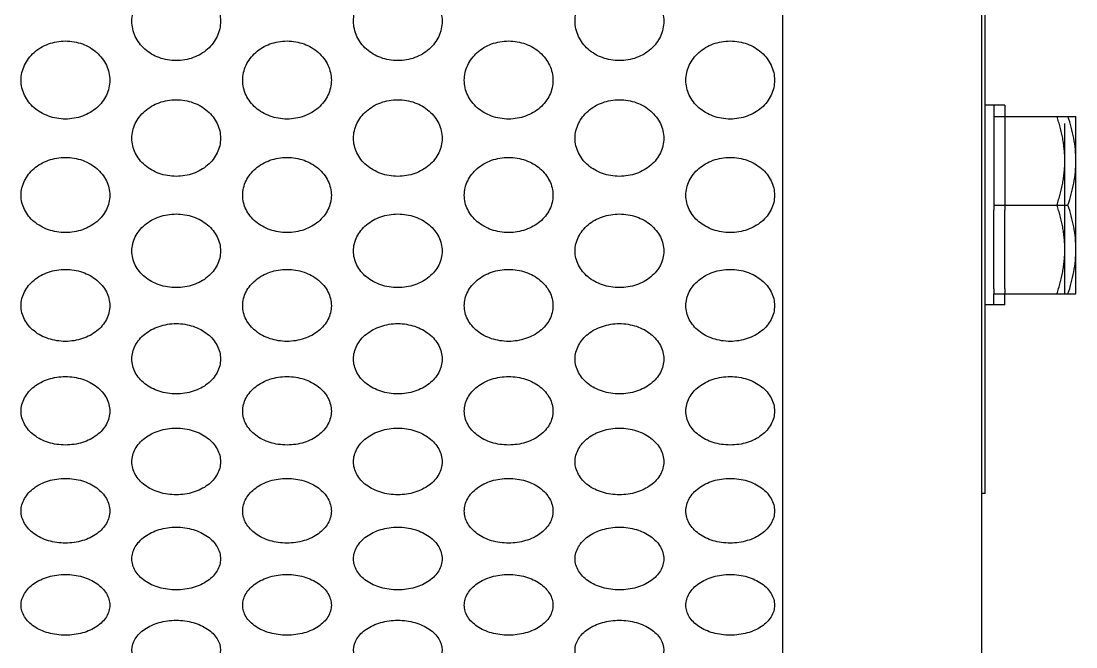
# Model space of a CAD drawing. Header units: millimetres. Extents: x 324 to 7054, y -67 to 2159.
# Drawn here: x 1956 to 2051.2, y 1368.1 to 1424.6 of the extents above; entities that cross this region are included whole.
import ezdxf

# ---------------------------------------------------------------- set-up
doc = ezdxf.new("R2010")
doc.units = ezdxf.units.MM
doc.header["$LTSCALE"] = 153.67
doc.linetypes.add('DOT', pattern=[0.2, 0.1, -0.1])
doc.layers.get('0').update_dxf_attribs({"linetype": 'CONTINUOUS'})
doc.layers.add('00_BUW_DATUM', color=7, linetype='CONTINUOUS')
doc.layers.add('02___PRT_ALL_AXES', color=7, linetype='CONTINUOUS')

msp = doc.modelspace()

# ---------------------------------------------------------------- linework, layer by layer
at = {"linetype": 'DOT'}
for p, q in [((2043.83476, 1415.99885), (2043.83476, 1415.56176)), ((2043.83476, 1408.44506), (2043.83476, 1407.55255)), ((2043.83476, 1400.43539), (2043.83476, 1399.99885))]:
    msp.add_line(p, q, dxfattribs=at)
at = {"linetype": 'Continuous'}
for p, q in [((2044.83476, 1415.99885), (2044.83476, 1415.56159)), ((2044.83476, 1408.44503), (2044.83476, 1407.55253)), ((2044.83476, 1400.43521), (2044.83476, 1399.99885))]:
    msp.add_line(p, q, dxfattribs=at)
at = {"layer": '00_BUW_DATUM', "linetype": 'Continuous'}
for p, q in [((2044.83476, 1416.99884), (2043.03476, 1416.99884)), ((2044.83476, 1416.99884), (2044.83476, 1415.99885)), ((2044.83476, 1415.99885), (2051.23476, 1415.99885)), ((2051.23476, 1399.99885), (2051.23476, 1415.99885)), ((2044.83476, 1415.56159), (2044.83476, 1408.44503)), ((2044.83476, 1407.99885), (2050.52022, 1407.99885)), ((2044.83476, 1400.43521), (2044.83476, 1407.55253)), ((2044.83476, 1399.99885), (2051.23476, 1399.99885)), ((2044.83476, 1398.99885), (2044.83476, 1399.99885)), ((2044.83476, 1398.99885), (2043.03476, 1398.99885))]:
    msp.add_line(p, q, dxfattribs=at)
at = {"layer": '00_BUW_DATUM', "linetype": 'DOT'}
for p, q in [((2043.83476, 1416.99884), (2043.83476, 1415.99885)), ((2043.83476, 1415.99885), (2050.23476, 1415.99885)), ((2050.23476, 1399.99885), (2050.23476, 1415.99885)), ((2043.83476, 1415.56176), (2043.83476, 1408.44506)), ((2043.83476, 1407.99885), (2049.52022, 1407.99885)), ((2043.83476, 1400.43539), (2043.83476, 1407.55255)), ((2043.83476, 1399.99885), (2050.23476, 1399.99885)), ((2043.83476, 1398.99885), (2043.83476, 1399.99885))]:
    msp.add_line(p, q, dxfattribs=at)
for points, knots in [([(2050.23476, 1411.99885), (2050.23476, 1412.67577), (2050.09707, 1414.03717), (2049.7359, 1415.35183), (2049.52022, 1415.99885)], [0, 0, 0, 0, 0.49812702, 1, 1, 1, 1]), ([(2049.52022, 1407.99885), (2049.73589, 1408.64585), (2050.09708, 1409.96051), (2050.23476, 1411.32191), (2050.23476, 1411.99885)], [0, 0, 0, 0, 0.50186442, 1, 1, 1, 1]), ([(2050.23476, 1403.99885), (2050.23476, 1404.67577), (2050.09707, 1406.03717), (2049.7359, 1407.35183), (2049.52022, 1407.99885)], [0, 0, 0, 0, 0.49812702, 1, 1, 1, 1]), ([(2049.52022, 1399.99885), (2049.73589, 1400.64585), (2050.09708, 1401.96051), (2050.23476, 1403.32191), (2050.23476, 1403.99885)], [0, 0, 0, 0, 0.50186442, 1, 1, 1, 1])]:
    msp.add_open_spline(points, degree=3, knots=knots, dxfattribs=at)
at = {"layer": '00_BUW_DATUM', "linetype": 'Continuous'}
for points, knots in [([(2051.23476, 1411.99885), (2051.23476, 1412.67577), (2051.09707, 1414.03717), (2050.7359, 1415.35183), (2050.52022, 1415.99885)], [0, 0, 0, 0, 0.49812702, 1, 1, 1, 1]), ([(2050.52022, 1407.99885), (2050.73589, 1408.64585), (2051.09708, 1409.96051), (2051.23476, 1411.32191), (2051.23476, 1411.99885)], [0, 0, 0, 0, 0.50186442, 1, 1, 1, 1]), ([(2051.23476, 1403.99885), (2051.23476, 1404.67577), (2051.09707, 1406.03717), (2050.7359, 1407.35183), (2050.52022, 1407.99885)], [0, 0, 0, 0, 0.49812702, 1, 1, 1, 1]), ([(2050.52022, 1399.99885), (2050.73589, 1400.64585), (2051.09708, 1401.96051), (2051.23476, 1403.32191), (2051.23476, 1403.99885)], [0, 0, 0, 0, 0.50186442, 1, 1, 1, 1])]:
    msp.add_open_spline(points, degree=3, knots=knots, dxfattribs=at)
at = {"layer": '02___PRT_ALL_AXES', "linetype": 'Continuous'}
for p, q in [((2024.76484, 1494.75635), (2024.76484, 1317.39225)), ((2042.70467, 1467.41974), (2042.70467, 1317.39225)), ((2043.03476, 1381.97699), (2043.03476, 1467.63617)), ((2043.03476, 1381.97699), (2042.70467, 1381.97699))]:
    msp.add_line(p, q, dxfattribs=at)
for points in [[(1970.03476, 1421.02501), (1969.76893, 1421.02532), (1969.24531, 1421.07125), (1968.48961, 1421.27554), (1967.79947, 1421.60312), (1966.98616, 1422.19444), (1966.24385, 1423.18054), (1965.9302, 1424.58792), (1966.24394, 1425.99787), (1966.98437, 1426.99575), (1967.79615, 1427.59722), (1968.48659, 1427.93221), (1969.24381, 1428.14172), (1969.76846, 1428.18885), (1970.03476, 1428.18915)], [(1970.03476, 1428.18915), (1970.30058, 1428.18884), (1970.8242, 1428.14189), (1971.5799, 1427.93325), (1972.27004, 1427.59925), (1973.08335, 1426.99777), (1973.82566, 1425.99897), (1974.13932, 1424.58525), (1973.82557, 1423.18164), (1973.08514, 1422.19643), (1972.27336, 1421.60511), (1971.58292, 1421.27656), (1970.8257, 1421.07142), (1970.30105, 1421.02531), (1970.03476, 1421.02501)], [(1990.03476, 1421.02501), (1989.76893, 1421.02532), (1989.24531, 1421.07125), (1988.48961, 1421.27554), (1987.79947, 1421.60312), (1986.98616, 1422.19444), (1986.24385, 1423.18054), (1985.9302, 1424.58792), (1986.24394, 1425.99787), (1986.98437, 1426.99575), (1987.79615, 1427.59722), (1988.48659, 1427.93221), (1989.24381, 1428.14172), (1989.76846, 1428.18885), (1990.03476, 1428.18915)], [(1990.03476, 1428.18915), (1990.30058, 1428.18884), (1990.8242, 1428.14189), (1991.5799, 1427.93325), (1992.27004, 1427.59925), (1993.08335, 1426.99777), (1993.82566, 1425.99897), (1994.13932, 1424.58525), (1993.82557, 1423.18164), (1993.08514, 1422.19643), (1992.27336, 1421.60511), (1991.58292, 1421.27656), (1990.8257, 1421.07142), (1990.30105, 1421.02531), (1990.03476, 1421.02501)], [(2010.03476, 1421.02501), (2009.76893, 1421.02532), (2009.24531, 1421.07125), (2008.48961, 1421.27554), (2007.79947, 1421.60312), (2006.98616, 1422.19444), (2006.24385, 1423.18054), (2005.9302, 1424.58792), (2006.24394, 1425.99787), (2006.98437, 1426.99575), (2007.79615, 1427.59722), (2008.48659, 1427.93221), (2009.24381, 1428.14172), (2009.76846, 1428.18885), (2010.03476, 1428.18915)], [(2010.03476, 1428.18915), (2010.30058, 1428.18884), (2010.8242, 1428.14189), (2011.5799, 1427.93325), (2012.27004, 1427.59925), (2013.08335, 1426.99777), (2013.82566, 1425.99897), (2014.13932, 1424.58525), (2013.82557, 1423.18164), (2013.08514, 1422.19643), (2012.27336, 1421.60511), (2011.58292, 1421.27656), (2010.8257, 1421.07142), (2010.30105, 1421.02531), (2010.03476, 1421.02501)], [(1960.03476, 1415.75743), (1959.76893, 1415.75773), (1959.24531, 1415.80285), (1958.48961, 1416.00354), (1957.79947, 1416.32538), (1956.98616, 1416.90638), (1956.24385, 1417.87544), (1955.9302, 1419.25897), (1956.24394, 1420.6455), (1956.98437, 1421.62713), (1957.79615, 1422.21891), (1958.48659, 1422.54853), (1959.24381, 1422.75469), (1959.76846, 1422.80107), (1960.03476, 1422.80137)], [(1960.03476, 1422.80137), (1960.30058, 1422.80106), (1960.8242, 1422.75486), (1961.5799, 1422.54955), (1962.27004, 1422.2209), (1963.08335, 1421.62912), (1963.82566, 1420.64659), (1964.13932, 1419.25634), (1963.82557, 1417.87653), (1963.08514, 1416.90833), (1962.27336, 1416.32733), (1961.58292, 1416.00454), (1960.8257, 1415.80301), (1960.30105, 1415.75772), (1960.03476, 1415.75743)], [(1980.03476, 1415.75743), (1979.76893, 1415.75773), (1979.24531, 1415.80285), (1978.48961, 1416.00354), (1977.79947, 1416.32538), (1976.98616, 1416.90638), (1976.24385, 1417.87544), (1975.9302, 1419.25897), (1976.24394, 1420.6455), (1976.98437, 1421.62713), (1977.79615, 1422.21891), (1978.48659, 1422.54853), (1979.24381, 1422.75469), (1979.76846, 1422.80107), (1980.03476, 1422.80137)], [(1980.03476, 1422.80137), (1980.30058, 1422.80106), (1980.8242, 1422.75486), (1981.5799, 1422.54955), (1982.27004, 1422.2209), (1983.08335, 1421.62912), (1983.82566, 1420.64659), (1984.13932, 1419.25634), (1983.82557, 1417.87653), (1983.08514, 1416.90833), (1982.27336, 1416.32733), (1981.58292, 1416.00454), (1980.8257, 1415.80301), (1980.30105, 1415.75772), (1980.03476, 1415.75743)], [(2000.03476, 1415.75743), (1999.76893, 1415.75773), (1999.24531, 1415.80285), (1998.48961, 1416.00354), (1997.79947, 1416.32538), (1996.98616, 1416.90638), (1996.24385, 1417.87544), (1995.9302, 1419.25897), (1996.24394, 1420.6455), (1996.98437, 1421.62713), (1997.79615, 1422.21891), (1998.48659, 1422.54853), (1999.24381, 1422.75469), (1999.76846, 1422.80107), (2000.03476, 1422.80137)], [(2000.03476, 1422.80137), (2000.30058, 1422.80106), (2000.8242, 1422.75486), (2001.5799, 1422.54955), (2002.27004, 1422.2209), (2003.08335, 1421.62912), (2003.82566, 1420.64659), (2004.13932, 1419.25634), (2003.82557, 1417.87653), (2003.08514, 1416.90833), (2002.27336, 1416.32733), (2001.58292, 1416.00454), (2000.8257, 1415.80301), (2000.30105, 1415.75772), (2000.03476, 1415.75743)], [(2020.03476, 1415.75743), (2019.76893, 1415.75773), (2019.24531, 1415.80285), (2018.48961, 1416.00354), (2017.79947, 1416.32538), (2016.98616, 1416.90638), (2016.24385, 1417.87544), (2015.9302, 1419.25897), (2016.24394, 1420.6455), (2016.98437, 1421.62713), (2017.79615, 1422.21891), (2018.48659, 1422.54853), (2019.24381, 1422.75469), (2019.76846, 1422.80107), (2020.03476, 1422.80137)], [(2020.03476, 1422.80137), (2020.30058, 1422.80106), (2020.8242, 1422.75486), (2021.5799, 1422.54955), (2022.27004, 1422.2209), (2023.08335, 1421.62912), (2023.82566, 1420.64659), (2024.13932, 1419.25634), (2023.82557, 1417.87653), (2023.08514, 1416.90833), (2022.27336, 1416.32733), (2021.58292, 1416.00454), (2020.8257, 1415.80301), (2020.30105, 1415.75772), (2020.03476, 1415.75743)], [(1970.03476, 1410.58616), (1969.76893, 1410.58645), (1969.24531, 1410.63071), (1968.48961, 1410.82761), (1967.79947, 1411.14338), (1966.98616, 1411.71348), (1966.24385, 1412.66454), (1965.9302, 1414.02282), (1966.24394, 1415.38456), (1966.98437, 1416.34895), (1967.79615, 1416.93044), (1968.48659, 1417.25436), (1969.24381, 1417.45697), (1969.76846, 1417.50255), (1970.03476, 1417.50285)], [(1970.03476, 1417.50285), (1970.30058, 1417.50254), (1970.8242, 1417.45714), (1971.5799, 1417.25537), (1972.27004, 1416.9324), (1973.08335, 1416.3509), (1973.82566, 1415.38562), (1974.13932, 1414.02024), (1973.82557, 1412.6656), (1973.08514, 1411.7154), (1972.27336, 1411.1453), (1971.58292, 1410.82859), (1970.8257, 1410.63088), (1970.30105, 1410.58645), (1970.03476, 1410.58616)], [(1990.03476, 1410.58616), (1989.76893, 1410.58645), (1989.24531, 1410.63071), (1988.48961, 1410.82761), (1987.79947, 1411.14338), (1986.98616, 1411.71348), (1986.24385, 1412.66454), (1985.9302, 1414.02282), (1986.24394, 1415.38456), (1986.98437, 1416.34895), (1987.79615, 1416.93044), (1988.48659, 1417.25436), (1989.24381, 1417.45697), (1989.76846, 1417.50255), (1990.03476, 1417.50285)], [(1990.03476, 1417.50285), (1990.30058, 1417.50254), (1990.8242, 1417.45714), (1991.5799, 1417.25537), (1992.27004, 1416.9324), (1993.08335, 1416.3509), (1993.82566, 1415.38562), (1994.13932, 1414.02024), (1993.82557, 1412.6656), (1993.08514, 1411.7154), (1992.27336, 1411.1453), (1991.58292, 1410.82859), (1990.8257, 1410.63088), (1990.30105, 1410.58645), (1990.03476, 1410.58616)], [(2010.03476, 1410.58616), (2009.76893, 1410.58645), (2009.24531, 1410.63071), (2008.48961, 1410.82761), (2007.79947, 1411.14338), (2006.98616, 1411.71348), (2006.24385, 1412.66454), (2005.9302, 1414.02282), (2006.24394, 1415.38456), (2006.98437, 1416.34895), (2007.79615, 1416.93044), (2008.48659, 1417.25436), (2009.24381, 1417.45697), (2009.76846, 1417.50255), (2010.03476, 1417.50285)], [(2010.03476, 1417.50285), (2010.30058, 1417.50254), (2010.8242, 1417.45714), (2011.5799, 1417.25537), (2012.27004, 1416.9324), (2013.08335, 1416.3509), (2013.82566, 1415.38562), (2014.13932, 1414.02024), (2013.82557, 1412.6656), (2013.08514, 1411.7154), (2012.27336, 1411.1453), (2011.58292, 1410.82859), (2010.8257, 1410.63088), (2010.30105, 1410.58645), (2010.03476, 1410.58616)], [(1960.03476, 1405.51637), (1959.76893, 1405.51666), (1959.24531, 1405.56003), (1958.48961, 1405.75293), (1957.79947, 1406.06231), (1956.98616, 1406.62095), (1956.24385, 1407.55304), (1955.9302, 1408.88472), (1956.24394, 1410.2203), (1956.98437, 1411.16649), (1957.79615, 1411.73711), (1958.48659, 1412.05501), (1959.24381, 1412.25386), (1959.76846, 1412.2986), (1960.03476, 1412.29889)], [(1960.03476, 1412.29889), (1960.30058, 1412.29859), (1960.8242, 1412.25403), (1961.5799, 1412.056), (1962.27004, 1411.73903), (1963.08335, 1411.16841), (1963.82566, 1410.22134), (1964.13932, 1408.88219), (1963.82557, 1407.55409), (1963.08514, 1406.62283), (1962.27336, 1406.06419), (1961.58292, 1405.75389), (1960.8257, 1405.56019), (1960.30105, 1405.51666), (1960.03476, 1405.51637)], [(1980.03476, 1405.51637), (1979.76893, 1405.51666), (1979.24531, 1405.56003), (1978.48961, 1405.75293), (1977.79947, 1406.06231), (1976.98616, 1406.62095), (1976.24385, 1407.55304), (1975.9302, 1408.88472), (1976.24394, 1410.2203), (1976.98437, 1411.16649), (1977.79615, 1411.73711), (1978.48659, 1412.05501), (1979.24381, 1412.25386), (1979.76846, 1412.2986), (1980.03476, 1412.29889)], [(1980.03476, 1412.29889), (1980.30058, 1412.29859), (1980.8242, 1412.25403), (1981.5799, 1412.056), (1982.27004, 1411.73903), (1983.08335, 1411.16841), (1983.82566, 1410.22134), (1984.13932, 1408.88219), (1983.82557, 1407.55409), (1983.08514, 1406.62283), (1982.27336, 1406.06419), (1981.58292, 1405.75389), (1980.8257, 1405.56019), (1980.30105, 1405.51666), (1980.03476, 1405.51637)], [(2000.03476, 1405.51637), (1999.76893, 1405.51666), (1999.24531, 1405.56003), (1998.48961, 1405.75293), (1997.79947, 1406.06231), (1996.98616, 1406.62095), (1996.24385, 1407.55304), (1995.9302, 1408.88472), (1996.24394, 1410.2203), (1996.98437, 1411.16649), (1997.79615, 1411.73711), (1998.48659, 1412.05501), (1999.24381, 1412.25386), (1999.76846, 1412.2986), (2000.03476, 1412.29889)], [(2000.03476, 1412.29889), (2000.30058, 1412.29859), (2000.8242, 1412.25403), (2001.5799, 1412.056), (2002.27004, 1411.73903), (2003.08335, 1411.16841), (2003.82566, 1410.22134), (2004.13932, 1408.88219), (2003.82557, 1407.55409), (2003.08514, 1406.62283), (2002.27336, 1406.06419), (2001.58292, 1405.75389), (2000.8257, 1405.56019), (2000.30105, 1405.51666), (2000.03476, 1405.51637)], [(2020.03476, 1405.51637), (2019.76893, 1405.51666), (2019.24531, 1405.56003), (2018.48961, 1405.75293), (2017.79947, 1406.06231), (2016.98616, 1406.62095), (2016.24385, 1407.55304), (2015.9302, 1408.88472), (2016.24394, 1410.2203), (2016.98437, 1411.16649), (2017.79615, 1411.73711), (2018.48659, 1412.05501), (2019.24381, 1412.25386), (2019.76846, 1412.2986), (2020.03476, 1412.29889)], [(2020.03476, 1412.29889), (2020.30058, 1412.29859), (2020.8242, 1412.25403), (2021.5799, 1412.056), (2022.27004, 1411.73903), (2023.08335, 1411.16841), (2023.82566, 1410.22134), (2024.13932, 1408.88219), (2023.82557, 1407.55409), (2023.08514, 1406.62283), (2022.27336, 1406.06419), (2021.58292, 1405.75389), (2020.8257, 1405.56019), (2020.30105, 1405.51666), (2020.03476, 1405.51637)], [(1970.03476, 1400.55316), (1969.76893, 1400.55344), (1969.24531, 1400.59586), (1968.48961, 1400.78457), (1967.79947, 1401.08727), (1966.98616, 1401.63387), (1966.24385, 1402.54607), (1965.9302, 1403.84981), (1966.24394, 1405.15789), (1966.98437, 1406.08494), (1967.79615, 1406.64412), (1968.48659, 1406.95567), (1969.24381, 1407.15058), (1969.76846, 1407.19442), (1970.03476, 1407.19471)], [(1970.03476, 1407.19471), (1970.30058, 1407.19442), (1970.8242, 1407.15074), (1971.5799, 1406.95664), (1972.27004, 1406.646), (1973.08335, 1406.08682), (1973.82566, 1405.15892), (1974.13932, 1403.84733), (1973.82557, 1402.5471), (1973.08514, 1401.63571), (1972.27336, 1401.0891), (1971.58292, 1400.78551), (1970.8257, 1400.59602), (1970.30105, 1400.55343), (1970.03476, 1400.55316)], [(1990.03476, 1400.55316), (1989.76893, 1400.55344), (1989.24531, 1400.59586), (1988.48961, 1400.78457), (1987.79947, 1401.08727), (1986.98616, 1401.63387), (1986.24385, 1402.54607), (1985.9302, 1403.84981), (1986.24394, 1405.15789), (1986.98437, 1406.08494), (1987.79615, 1406.64412), (1988.48659, 1406.95567), (1989.24381, 1407.15058), (1989.76846, 1407.19442), (1990.03476, 1407.19471)], [(1990.03476, 1407.19471), (1990.30058, 1407.19442), (1990.8242, 1407.15074), (1991.5799, 1406.95664), (1992.27004, 1406.646), (1993.08335, 1406.08682), (1993.82566, 1405.15892), (1994.13932, 1403.84733), (1993.82557, 1402.5471), (1993.08514, 1401.63571), (1992.27336, 1401.0891), (1991.58292, 1400.78551), (1990.8257, 1400.59602), (1990.30105, 1400.55343), (1990.03476, 1400.55316)], [(2010.03476, 1400.55316), (2009.76893, 1400.55344), (2009.24531, 1400.59586), (2008.48961, 1400.78457), (2007.79947, 1401.08727), (2006.98616, 1401.63387), (2006.24385, 1402.54607), (2005.9302, 1403.84981), (2006.24394, 1405.15789), (2006.98437, 1406.08494), (2007.79615, 1406.64412), (2008.48659, 1406.95567), (2009.24381, 1407.15058), (2009.76846, 1407.19442), (2010.03476, 1407.19471)], [(2010.03476, 1407.19471), (2010.30058, 1407.19442), (2010.8242, 1407.15074), (2011.5799, 1406.95664), (2012.27004, 1406.646), (2013.08335, 1406.08682), (2013.82566, 1405.15892), (2014.13932, 1403.84733), (2013.82557, 1402.5471), (2013.08514, 1401.63571), (2012.27336, 1401.0891), (2011.58292, 1400.78551), (2010.8257, 1400.59602), (2010.30105, 1400.55343), (2010.03476, 1400.55316)], [(1960.03476, 1395.70147), (1959.76893, 1395.70175), (1959.24531, 1395.74318), (1958.48961, 1395.92752), (1957.79947, 1396.22321), (1956.98616, 1396.75724), (1956.24385, 1397.64864), (1955.9302, 1398.92314), (1956.24394, 1400.20241), (1956.98437, 1401.10939), (1957.79615, 1401.65656), (1958.48659, 1401.96146), (1959.24381, 1402.15222), (1959.76846, 1402.19513), (1960.03476, 1402.19541)], [(1960.03476, 1402.19541), (1960.30058, 1402.19513), (1960.8242, 1402.15237), (1961.5799, 1401.96241), (1962.27004, 1401.65841), (1963.08335, 1401.11123), (1963.82566, 1400.20341), (1964.13932, 1398.92071), (1963.82557, 1397.64964), (1963.08514, 1396.75904), (1962.27336, 1396.22501), (1961.58292, 1395.92844), (1960.8257, 1395.74333), (1960.30105, 1395.70174), (1960.03476, 1395.70147)], [(1980.03476, 1395.70147), (1979.76893, 1395.70175), (1979.24531, 1395.74318), (1978.48961, 1395.92752), (1977.79947, 1396.22321), (1976.98616, 1396.75724), (1976.24385, 1397.64864), (1975.9302, 1398.92314), (1976.24394, 1400.20241), (1976.98437, 1401.10939), (1977.79615, 1401.65656), (1978.48659, 1401.96146), (1979.24381, 1402.15222), (1979.76846, 1402.19513), (1980.03476, 1402.19541)], [(1980.03476, 1402.19541), (1980.30058, 1402.19513), (1980.8242, 1402.15237), (1981.5799, 1401.96241), (1982.27004, 1401.65841), (1983.08335, 1401.11123), (1983.82566, 1400.20341), (1984.13932, 1398.92071), (1983.82557, 1397.64964), (1983.08514, 1396.75904), (1982.27336, 1396.22501), (1981.58292, 1395.92844), (1980.8257, 1395.74333), (1980.30105, 1395.70174), (1980.03476, 1395.70147)], [(2000.03476, 1395.70147), (1999.76893, 1395.70175), (1999.24531, 1395.74318), (1998.48961, 1395.92752), (1997.79947, 1396.22321), (1996.98616, 1396.75724), (1996.24385, 1397.64864), (1995.9302, 1398.92314), (1996.24394, 1400.20241), (1996.98437, 1401.10939), (1997.79615, 1401.65656), (1998.48659, 1401.96146), (1999.24381, 1402.15222), (1999.76846, 1402.19513), (2000.03476, 1402.19541)], [(2000.03476, 1402.19541), (2000.30058, 1402.19513), (2000.8242, 1402.15237), (2001.5799, 1401.96241), (2002.27004, 1401.65841), (2003.08335, 1401.11123), (2003.82566, 1400.20341), (2004.13932, 1398.92071), (2003.82557, 1397.64964), (2003.08514, 1396.75904), (2002.27336, 1396.22501), (2001.58292, 1395.92844), (2000.8257, 1395.74333), (2000.30105, 1395.70174), (2000.03476, 1395.70147)], [(2020.03476, 1395.70147), (2019.76893, 1395.70175), (2019.24531, 1395.74318), (2018.48961, 1395.92752), (2017.79947, 1396.22321), (2016.98616, 1396.75724), (2016.24385, 1397.64864), (2015.9302, 1398.92314), (2016.24394, 1400.20241), (2016.98437, 1401.10939), (2017.79615, 1401.65656), (2018.48659, 1401.96146), (2019.24381, 1402.15222), (2019.76846, 1402.19513), (2020.03476, 1402.19541)], [(2020.03476, 1402.19541), (2020.30058, 1402.19513), (2020.8242, 1402.15237), (2021.5799, 1401.96241), (2022.27004, 1401.65841), (2023.08335, 1401.11123), (2023.82566, 1400.20341), (2024.13932, 1398.92071), (2023.82557, 1397.64964), (2023.08514, 1396.75904), (2022.27336, 1396.22501), (2021.58292, 1395.92844), (2020.8257, 1395.74333), (2020.30105, 1395.70174), (2020.03476, 1395.70147)], [(1970.03476, 1390.96617), (1969.76893, 1390.96644), (1969.24531, 1391.00685), (1968.48961, 1391.18662), (1967.79947, 1391.47503), (1966.98616, 1391.99595), (1966.24385, 1392.86565), (1965.9302, 1394.10963), (1966.24394, 1395.35881), (1966.98437, 1396.24481), (1967.79615, 1396.77944), (1968.48659, 1397.07738), (1969.24381, 1397.26379), (1969.76846, 1397.30573), (1970.03476, 1397.306)], [(1970.03476, 1397.306), (1970.30058, 1397.30572), (1970.8242, 1397.26394), (1971.5799, 1397.0783), (1972.27004, 1396.78124), (1973.08335, 1396.2466), (1973.82566, 1395.35979), (1974.13932, 1394.10726), (1973.82557, 1392.86662), (1973.08514, 1391.9977), (1972.27336, 1391.47678), (1971.58292, 1391.18752), (1970.8257, 1391.007), (1970.30105, 1390.96644), (1970.03476, 1390.96617)], [(1990.03476, 1390.96617), (1989.76893, 1390.96644), (1989.24531, 1391.00685), (1988.48961, 1391.18662), (1987.79947, 1391.47503), (1986.98616, 1391.99595), (1986.24385, 1392.86565), (1985.9302, 1394.10963), (1986.24394, 1395.35881), (1986.98437, 1396.24481), (1987.79615, 1396.77944), (1988.48659, 1397.07738), (1989.24381, 1397.26379), (1989.76846, 1397.30573), (1990.03476, 1397.306)], [(1990.03476, 1397.306), (1990.30058, 1397.30572), (1990.8242, 1397.26394), (1991.5799, 1397.0783), (1992.27004, 1396.78124), (1993.08335, 1396.2466), (1993.82566, 1395.35979), (1994.13932, 1394.10726), (1993.82557, 1392.86662), (1993.08514, 1391.9977), (1992.27336, 1391.47678), (1991.58292, 1391.18752), (1990.8257, 1391.007), (1990.30105, 1390.96644), (1990.03476, 1390.96617)], [(2010.03476, 1390.96617), (2009.76893, 1390.96644), (2009.24531, 1391.00685), (2008.48961, 1391.18662), (2007.79947, 1391.47503), (2006.98616, 1391.99595), (2006.24385, 1392.86565), (2005.9302, 1394.10963), (2006.24394, 1395.35881), (2006.98437, 1396.24481), (2007.79615, 1396.77944), (2008.48659, 1397.07738), (2009.24381, 1397.26379), (2009.76846, 1397.30573), (2010.03476, 1397.306)], [(2010.03476, 1397.306), (2010.30058, 1397.30572), (2010.8242, 1397.26394), (2011.5799, 1397.0783), (2012.27004, 1396.78124), (2013.08335, 1396.2466), (2013.82566, 1395.35979), (2014.13932, 1394.10726), (2013.82557, 1392.86662), (2013.08514, 1391.9977), (2012.27336, 1391.47678), (2011.58292, 1391.18752), (2010.8257, 1391.007), (2010.30105, 1390.96644), (2010.03476, 1390.96617)], [(1960.03476, 1386.352), (1959.76893, 1386.35226), (1959.24531, 1386.3916), (1958.48961, 1386.56664), (1957.79947, 1386.84746), (1956.98616, 1387.35475), (1956.24385, 1388.20188), (1955.9302, 1389.4141), (1956.24394, 1390.63195), (1956.98437, 1391.49607), (1957.79615, 1392.01762), (1958.48659, 1392.3083), (1959.24381, 1392.49019), (1959.76846, 1392.53111), (1960.03476, 1392.53138)], [(1960.03476, 1392.53138), (1960.30058, 1392.5311), (1960.8242, 1392.49034), (1961.5799, 1392.3092), (1962.27004, 1392.01937), (1963.08335, 1391.49783), (1963.82566, 1390.6329), (1964.13932, 1389.41179), (1963.82557, 1388.20283), (1963.08514, 1387.35646), (1962.27336, 1386.84917), (1961.58292, 1386.56751), (1960.8257, 1386.39175), (1960.30105, 1386.35226), (1960.03476, 1386.352)], [(1980.03476, 1386.352), (1979.76893, 1386.35226), (1979.24531, 1386.3916), (1978.48961, 1386.56664), (1977.79947, 1386.84746), (1976.98616, 1387.35475), (1976.24385, 1388.20188), (1975.9302, 1389.4141), (1976.24394, 1390.63195), (1976.98437, 1391.49607), (1977.79615, 1392.01762), (1978.48659, 1392.3083), (1979.24381, 1392.49019), (1979.76846, 1392.53111), (1980.03476, 1392.53138)], [(1980.03476, 1392.53138), (1980.30058, 1392.5311), (1980.8242, 1392.49034), (1981.5799, 1392.3092), (1982.27004, 1392.01937), (1983.08335, 1391.49783), (1983.82566, 1390.6329), (1984.13932, 1389.41179), (1983.82557, 1388.20283), (1983.08514, 1387.35646), (1982.27336, 1386.84917), (1981.58292, 1386.56751), (1980.8257, 1386.39175), (1980.30105, 1386.35226), (1980.03476, 1386.352)], [(2000.03476, 1386.352), (1999.76893, 1386.35226), (1999.24531, 1386.3916), (1998.48961, 1386.56664), (1997.79947, 1386.84746), (1996.98616, 1387.35475), (1996.24385, 1388.20188), (1995.9302, 1389.4141), (1996.24394, 1390.63195), (1996.98437, 1391.49607), (1997.79615, 1392.01762), (1998.48659, 1392.3083), (1999.24381, 1392.49019), (1999.76846, 1392.53111), (2000.03476, 1392.53138)], [(2000.03476, 1392.53138), (2000.30058, 1392.5311), (2000.8242, 1392.49034), (2001.5799, 1392.3092), (2002.27004, 1392.01937), (2003.08335, 1391.49783), (2003.82566, 1390.6329), (2004.13932, 1389.41179), (2003.82557, 1388.20283), (2003.08514, 1387.35646), (2002.27336, 1386.84917), (2001.58292, 1386.56751), (2000.8257, 1386.39175), (2000.30105, 1386.35226), (2000.03476, 1386.352)], [(2020.03476, 1386.352), (2019.76893, 1386.35226), (2019.24531, 1386.3916), (2018.48961, 1386.56664), (2017.79947, 1386.84746), (2016.98616, 1387.35475), (2016.24385, 1388.20188), (2015.9302, 1389.4141), (2016.24394, 1390.63195), (2016.98437, 1391.49607), (2017.79615, 1392.01762), (2018.48659, 1392.3083), (2019.24381, 1392.49019), (2019.76846, 1392.53111), (2020.03476, 1392.53138)], [(2020.03476, 1392.53138), (2020.30058, 1392.5311), (2020.8242, 1392.49034), (2021.5799, 1392.3092), (2022.27004, 1392.01937), (2023.08335, 1391.49783), (2023.82566, 1390.6329), (2024.13932, 1389.41179), (2023.82557, 1388.20283), (2023.08514, 1387.35646), (2022.27336, 1386.84917), (2021.58292, 1386.56751), (2020.8257, 1386.39175), (2020.30105, 1386.35226), (2020.03476, 1386.352)], [(1970.03476, 1381.86358), (1969.76893, 1381.86384), (1969.24531, 1381.90207), (1968.48961, 1382.07219), (1967.79947, 1382.34515), (1966.98616, 1382.8383), (1966.24385, 1383.66201), (1965.9302, 1384.84125), (1966.24394, 1386.02654), (1966.98437, 1386.86794), (1967.79615, 1387.37587), (1968.48659, 1387.65901), (1969.24381, 1387.83619), (1969.76846, 1387.87605), (1970.03476, 1387.87631)], [(1970.03476, 1387.87631), (1970.30058, 1387.87605), (1970.8242, 1387.83633), (1971.5799, 1387.65989), (1972.27004, 1387.37758), (1973.08335, 1386.86964), (1973.82566, 1386.02747), (1974.13932, 1384.839), (1973.82557, 1383.66294), (1973.08514, 1382.83996), (1972.27336, 1382.3468), (1971.58292, 1382.07304), (1970.8257, 1381.90221), (1970.30105, 1381.86383), (1970.03476, 1381.86358)], [(1990.03476, 1381.86358), (1989.76893, 1381.86384), (1989.24531, 1381.90207), (1988.48961, 1382.07219), (1987.79947, 1382.34515), (1986.98616, 1382.8383), (1986.24385, 1383.66201), (1985.9302, 1384.84125), (1986.24394, 1386.02654), (1986.98437, 1386.86794), (1987.79615, 1387.37587), (1988.48659, 1387.65901), (1989.24381, 1387.83619), (1989.76846, 1387.87605), (1990.03476, 1387.87631)], [(1990.03476, 1387.87631), (1990.30058, 1387.87605), (1990.8242, 1387.83633), (1991.5799, 1387.65989), (1992.27004, 1387.37758), (1993.08335, 1386.86964), (1993.82566, 1386.02747), (1994.13932, 1384.839), (1993.82557, 1383.66294), (1993.08514, 1382.83996), (1992.27336, 1382.3468), (1991.58292, 1382.07304), (1990.8257, 1381.90221), (1990.30105, 1381.86383), (1990.03476, 1381.86358)], [(2010.03476, 1381.86358), (2009.76893, 1381.86384), (2009.24531, 1381.90207), (2008.48961, 1382.07219), (2007.79947, 1382.34515), (2006.98616, 1382.8383), (2006.24385, 1383.66201), (2005.9302, 1384.84125), (2006.24394, 1386.02654), (2006.98437, 1386.86794), (2007.79615, 1387.37587), (2008.48659, 1387.65901), (2009.24381, 1387.83619), (2009.76846, 1387.87605), (2010.03476, 1387.87631)], [(2010.03476, 1387.87631), (2010.30058, 1387.87605), (2010.8242, 1387.83633), (2011.5799, 1387.65989), (2012.27004, 1387.37758), (2013.08335, 1386.86964), (2013.82566, 1386.02747), (2014.13932, 1384.839), (2013.82557, 1383.66294), (2013.08514, 1382.83996), (2012.27336, 1382.3468), (2011.58292, 1382.07304), (2010.8257, 1381.90221), (2010.30105, 1381.86383), (2010.03476, 1381.86358)], [(1960.03476, 1377.5054), (1959.76893, 1377.50565), (1959.24531, 1377.54273), (1958.48961, 1377.70776), (1957.79947, 1377.97259), (1956.98616, 1378.45111), (1956.24385, 1379.25058), (1955.9302, 1380.39566), (1956.24394, 1381.54721), (1956.98437, 1382.36503), (1957.79615, 1382.85885), (1958.48659, 1383.13415), (1959.24381, 1383.30645), (1959.76846, 1383.34522), (1960.03476, 1383.34547)], [(1960.03476, 1383.34547), (1960.30058, 1383.34521), (1960.8242, 1383.30659), (1961.5799, 1383.13501), (1962.27004, 1382.86051), (1963.08335, 1382.36669), (1963.82566, 1381.54811), (1964.13932, 1380.39348), (1963.82557, 1379.25148), (1963.08514, 1378.45272), (1962.27336, 1377.9742), (1961.58292, 1377.70859), (1960.8257, 1377.54287), (1960.30105, 1377.50564), (1960.03476, 1377.5054)], [(1980.03476, 1377.5054), (1979.76893, 1377.50565), (1979.24531, 1377.54273), (1978.48961, 1377.70776), (1977.79947, 1377.97259), (1976.98616, 1378.45111), (1976.24385, 1379.25058), (1975.9302, 1380.39566), (1976.24394, 1381.54721), (1976.98437, 1382.36503), (1977.79615, 1382.85885), (1978.48659, 1383.13415), (1979.24381, 1383.30645), (1979.76846, 1383.34522), (1980.03476, 1383.34547)], [(1980.03476, 1383.34547), (1980.30058, 1383.34521), (1980.8242, 1383.30659), (1981.5799, 1383.13501), (1982.27004, 1382.86051), (1983.08335, 1382.36669), (1983.82566, 1381.54811), (1984.13932, 1380.39348), (1983.82557, 1379.25148), (1983.08514, 1378.45272), (1982.27336, 1377.9742), (1981.58292, 1377.70859), (1980.8257, 1377.54287), (1980.30105, 1377.50564), (1980.03476, 1377.5054)], [(2000.03476, 1377.5054), (1999.76893, 1377.50565), (1999.24531, 1377.54273), (1998.48961, 1377.70776), (1997.79947, 1377.97259), (1996.98616, 1378.45111), (1996.24385, 1379.25058), (1995.9302, 1380.39566), (1996.24394, 1381.54721), (1996.98437, 1382.36503), (1997.79615, 1382.85885), (1998.48659, 1383.13415), (1999.24381, 1383.30645), (1999.76846, 1383.34522), (2000.03476, 1383.34547)], [(2000.03476, 1383.34547), (2000.30058, 1383.34521), (2000.8242, 1383.30659), (2001.5799, 1383.13501), (2002.27004, 1382.86051), (2003.08335, 1382.36669), (2003.82566, 1381.54811), (2004.13932, 1380.39348), (2003.82557, 1379.25148), (2003.08514, 1378.45272), (2002.27336, 1377.9742), (2001.58292, 1377.70859), (2000.8257, 1377.54287), (2000.30105, 1377.50564), (2000.03476, 1377.5054)], [(2020.03476, 1377.5054), (2019.76893, 1377.50565), (2019.24531, 1377.54273), (2018.48961, 1377.70776), (2017.79947, 1377.97259), (2016.98616, 1378.45111), (2016.24385, 1379.25058), (2015.9302, 1380.39566), (2016.24394, 1381.54721), (2016.98437, 1382.36503), (2017.79615, 1382.85885), (2018.48659, 1383.13415), (2019.24381, 1383.30645), (2019.76846, 1383.34522), (2020.03476, 1383.34547)], [(2020.03476, 1383.34547), (2020.30058, 1383.34521), (2020.8242, 1383.30659), (2021.5799, 1383.13501), (2022.27004, 1382.86051), (2023.08335, 1382.36669), (2023.82566, 1381.54811), (2024.13932, 1380.39348), (2023.82557, 1379.25148), (2023.08514, 1378.45272), (2022.27336, 1377.9742), (2021.58292, 1377.70859), (2020.8257, 1377.54287), (2020.30105, 1377.50564), (2020.03476, 1377.5054)], [(1970.03476, 1373.28182), (1969.76893, 1373.28206), (1969.24531, 1373.31796), (1968.48961, 1373.47774), (1967.79947, 1373.73417), (1966.98616, 1374.19757), (1966.24385, 1374.972), (1965.9302, 1376.08178), (1966.24394, 1377.19844), (1966.98437, 1377.99186), (1967.79615, 1378.47107), (1968.48659, 1378.73827), (1969.24381, 1378.9055), (1969.76846, 1378.94314), (1970.03476, 1378.94338)], [(1970.03476, 1378.94338), (1970.30058, 1378.94313), (1970.8242, 1378.90564), (1971.5799, 1378.7391), (1972.27004, 1378.47269), (1973.08335, 1377.99347), (1973.82566, 1377.19931), (1974.13932, 1376.07967), (1973.82557, 1374.97288), (1973.08514, 1374.19914), (1972.27336, 1373.73572), (1971.58292, 1373.47854), (1970.8257, 1373.3181), (1970.30105, 1373.28205), (1970.03476, 1373.28182)], [(1990.03476, 1373.28182), (1989.76893, 1373.28206), (1989.24531, 1373.31796), (1988.48961, 1373.47774), (1987.79947, 1373.73417), (1986.98616, 1374.19757), (1986.24385, 1374.972), (1985.9302, 1376.08178), (1986.24394, 1377.19844), (1986.98437, 1377.99186), (1987.79615, 1378.47107), (1988.48659, 1378.73827), (1989.24381, 1378.9055), (1989.76846, 1378.94314), (1990.03476, 1378.94338)], [(1990.03476, 1378.94338), (1990.30058, 1378.94313), (1990.8242, 1378.90564), (1991.5799, 1378.7391), (1992.27004, 1378.47269), (1993.08335, 1377.99347), (1993.82566, 1377.19931), (1994.13932, 1376.07967), (1993.82557, 1374.97288), (1993.08514, 1374.19914), (1992.27336, 1373.73572), (1991.58292, 1373.47854), (1990.8257, 1373.3181), (1990.30105, 1373.28205), (1990.03476, 1373.28182)], [(2010.03476, 1373.28182), (2009.76893, 1373.28206), (2009.24531, 1373.31796), (2008.48961, 1373.47774), (2007.79947, 1373.73417), (2006.98616, 1374.19757), (2006.24385, 1374.972), (2005.9302, 1376.08178), (2006.24394, 1377.19844), (2006.98437, 1377.99186), (2007.79615, 1378.47107), (2008.48659, 1378.73827), (2009.24381, 1378.9055), (2009.76846, 1378.94314), (2010.03476, 1378.94338)], [(2010.03476, 1378.94338), (2010.30058, 1378.94313), (2010.8242, 1378.90564), (2011.5799, 1378.7391), (2012.27004, 1378.47269), (2013.08335, 1377.99347), (2013.82566, 1377.19931), (2014.13932, 1376.07967), (2013.82557, 1374.97288), (2013.08514, 1374.19914), (2012.27336, 1373.73572), (2011.58292, 1373.47854), (2010.8257, 1373.3181), (2010.30105, 1373.28205), (2010.03476, 1373.28182)], [(1960.03476, 1369.19707), (1959.76893, 1369.1973), (1959.24531, 1369.23199), (1958.48961, 1369.38635), (1957.79947, 1369.63412), (1956.98616, 1370.08195), (1956.24385, 1370.83056), (1955.9302, 1371.90393), (1956.24394, 1372.98457), (1956.98437, 1373.75281), (1957.79615, 1374.21693), (1958.48659, 1374.47575), (1959.24381, 1374.63776), (1959.76846, 1374.67422), (1960.03476, 1374.67446)], [(1960.03476, 1374.67446), (1960.30058, 1374.67421), (1960.8242, 1374.6379), (1961.5799, 1374.47656), (1962.27004, 1374.2185), (1963.08335, 1373.75437), (1963.82566, 1372.98542), (1964.13932, 1371.90189), (1963.82557, 1370.83141), (1963.08514, 1370.08346), (1962.27336, 1369.63563), (1961.58292, 1369.38712), (1960.8257, 1369.23211), (1960.30105, 1369.19729), (1960.03476, 1369.19707)], [(1980.03476, 1369.19707), (1979.76893, 1369.1973), (1979.24531, 1369.23199), (1978.48961, 1369.38635), (1977.79947, 1369.63412), (1976.98616, 1370.08195), (1976.24385, 1370.83056), (1975.9302, 1371.90393), (1976.24394, 1372.98457), (1976.98437, 1373.75281), (1977.79615, 1374.21693), (1978.48659, 1374.47575), (1979.24381, 1374.63776), (1979.76846, 1374.67422), (1980.03476, 1374.67446)], [(1980.03476, 1374.67446), (1980.30058, 1374.67421), (1980.8242, 1374.6379), (1981.5799, 1374.47656), (1982.27004, 1374.2185), (1983.08335, 1373.75437), (1983.82566, 1372.98542), (1984.13932, 1371.90189), (1983.82557, 1370.83141), (1983.08514, 1370.08346), (1982.27336, 1369.63563), (1981.58292, 1369.38712), (1980.8257, 1369.23211), (1980.30105, 1369.19729), (1980.03476, 1369.19707)], [(2000.03476, 1369.19707), (1999.76893, 1369.1973), (1999.24531, 1369.23199), (1998.48961, 1369.38635), (1997.79947, 1369.63412), (1996.98616, 1370.08195), (1996.24385, 1370.83056), (1995.9302, 1371.90393), (1996.24394, 1372.98457), (1996.98437, 1373.75281), (1997.79615, 1374.21693), (1998.48659, 1374.47575), (1999.24381, 1374.63776), (1999.76846, 1374.67422), (2000.03476, 1374.67446)], [(2000.03476, 1374.67446), (2000.30058, 1374.67421), (2000.8242, 1374.6379), (2001.5799, 1374.47656), (2002.27004, 1374.2185), (2003.08335, 1373.75437), (2003.82566, 1372.98542), (2004.13932, 1371.90189), (2003.82557, 1370.83141), (2003.08514, 1370.08346), (2002.27336, 1369.63563), (2001.58292, 1369.38712), (2000.8257, 1369.23211), (2000.30105, 1369.19729), (2000.03476, 1369.19707)], [(2020.03476, 1369.19707), (2019.76893, 1369.1973), (2019.24531, 1369.23199), (2018.48961, 1369.38635), (2017.79947, 1369.63412), (2016.98616, 1370.08195), (2016.24385, 1370.83056), (2015.9302, 1371.90393), (2016.24394, 1372.98457), (2016.98437, 1373.75281), (2017.79615, 1374.21693), (2018.48659, 1374.47575), (2019.24381, 1374.63776), (2019.76846, 1374.67422), (2020.03476, 1374.67446)], [(2020.03476, 1374.67446), (2020.30058, 1374.67421), (2020.8242, 1374.6379), (2021.5799, 1374.47656), (2022.27004, 1374.2185), (2023.08335, 1373.75437), (2023.82566, 1372.98542), (2024.13932, 1371.90189), (2023.82557, 1370.83141), (2023.08514, 1370.08346), (2022.27336, 1369.63563), (2021.58292, 1369.38712), (2020.8257, 1369.23211), (2020.30105, 1369.19729), (2020.03476, 1369.19707)], [(1970.03476, 1365.25524), (1969.76893, 1365.25546), (1969.24531, 1365.28889), (1968.48961, 1365.4377), (1967.79947, 1365.67656), (1966.98616, 1366.10837), (1966.24385, 1366.83041), (1965.9302, 1367.86629), (1966.24394, 1368.90984), (1966.98437, 1369.65212), (1967.79615, 1370.10068), (1968.48659, 1370.35087), (1969.24381, 1370.50749), (1969.76846, 1370.54274), (1970.03476, 1370.54297)], [(1970.03476, 1370.54297), (1970.30058, 1370.54273), (1970.8242, 1370.50762), (1971.5799, 1370.35165), (1972.27004, 1370.1022), (1973.08335, 1369.65362), (1973.82566, 1368.91065), (1974.13932, 1367.86432), (1973.82557, 1366.83123), (1973.08514, 1366.10982), (1972.27336, 1365.67801), (1971.58292, 1365.43844), (1970.8257, 1365.28902), (1970.30105, 1365.25545), (1970.03476, 1365.25524)], [(1990.03476, 1365.25524), (1989.76893, 1365.25546), (1989.24531, 1365.28889), (1988.48961, 1365.4377), (1987.79947, 1365.67656), (1986.98616, 1366.10837), (1986.24385, 1366.83041), (1985.9302, 1367.86629), (1986.24394, 1368.90984), (1986.98437, 1369.65212), (1987.79615, 1370.10068), (1988.48659, 1370.35087), (1989.24381, 1370.50749), (1989.76846, 1370.54274), (1990.03476, 1370.54297)], [(1990.03476, 1370.54297), (1990.30058, 1370.54273), (1990.8242, 1370.50762), (1991.5799, 1370.35165), (1992.27004, 1370.1022), (1993.08335, 1369.65362), (1993.82566, 1368.91065), (1994.13932, 1367.86432), (1993.82557, 1366.83123), (1993.08514, 1366.10982), (1992.27336, 1365.67801), (1991.58292, 1365.43844), (1990.8257, 1365.28902), (1990.30105, 1365.25545), (1990.03476, 1365.25524)], [(2010.03476, 1365.25524), (2009.76893, 1365.25546), (2009.24531, 1365.28889), (2008.48961, 1365.4377), (2007.79947, 1365.67656), (2006.98616, 1366.10837), (2006.24385, 1366.83041), (2005.9302, 1367.86629), (2006.24394, 1368.90984), (2006.98437, 1369.65212), (2007.79615, 1370.10068), (2008.48659, 1370.35087), (2009.24381, 1370.50749), (2009.76846, 1370.54274), (2010.03476, 1370.54297)], [(2010.03476, 1370.54297), (2010.30058, 1370.54273), (2010.8242, 1370.50762), (2011.5799, 1370.35165), (2012.27004, 1370.1022), (2013.08335, 1369.65362), (2013.82566, 1368.91065), (2014.13932, 1367.86432), (2013.82557, 1366.83123), (2013.08514, 1366.10982), (2012.27336, 1365.67801), (2011.58292, 1365.43844), (2010.8257, 1365.28902), (2010.30105, 1365.25545), (2010.03476, 1365.25524)]]:
    msp.add_open_spline(points, degree=3, knots=[0, 0, 0, 0, 0.0625, 0.125, 0.1875, 0.25, 0.375, 0.5, 0.625, 0.75, 0.8125, 0.875, 0.9375, 1, 1, 1, 1], dxfattribs=at)

doc.saveas('drawing.dxf')
